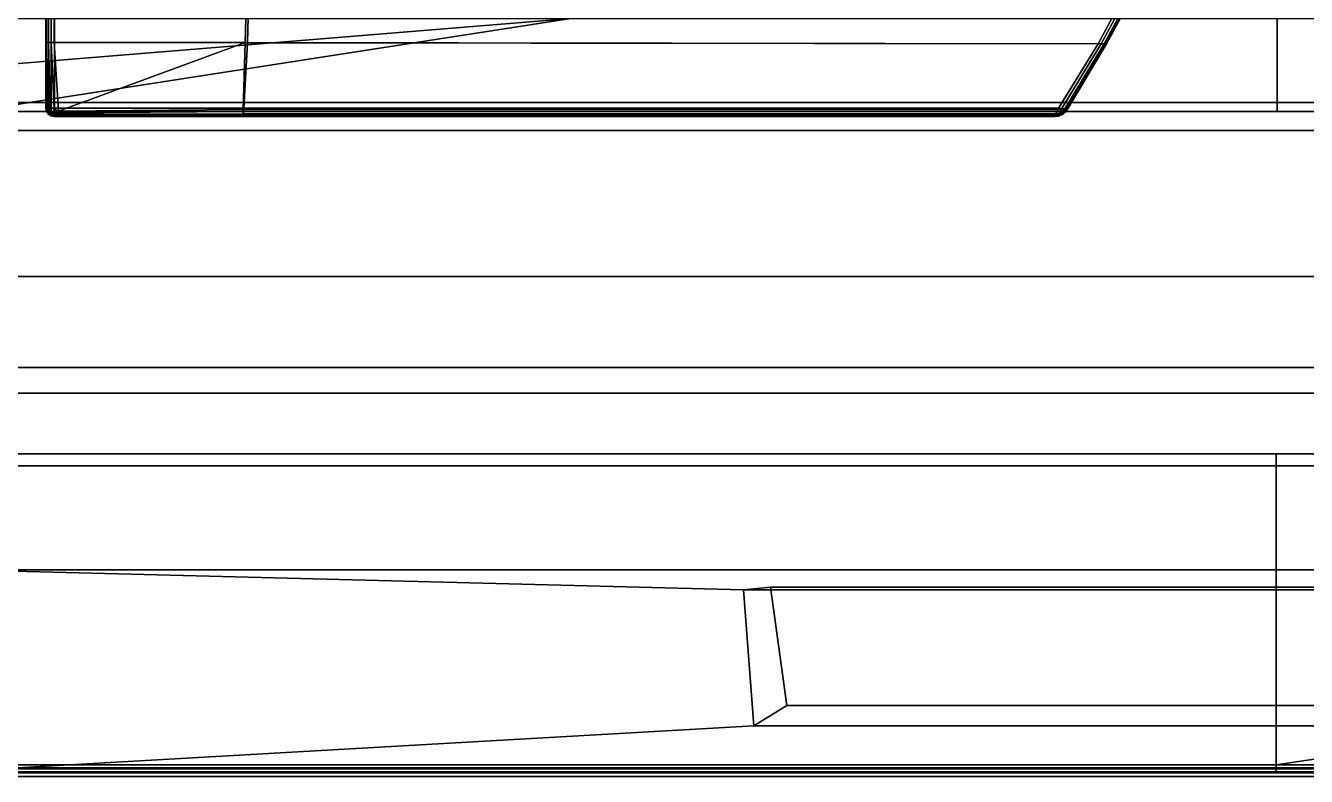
# Model space of a CAD drawing. Extents: x -11.8 to 11.8, y 0 to 23.8.
# Drawn here: x -7.4 to 0.18, y -0.01 to 4.43 of the extents above; entities that cross this region are included whole.
import ezdxf

# ---------------------------------------------------------------- set-up
doc = ezdxf.new("R2010")
doc.units = 0
doc.layers.add('SHP78CM5N_TRADECAD', color=251, linetype='CONTINUOUS')

msp = doc.modelspace()

# ---------------------------------------------------------------- linework, layer by layer
at = {"layer": 'SHP78CM5N_TRADECAD'}
for points in [[(10.8391, 3.9269, 6.3166), (10.8391, 5.5195, 6.3166), (-10.9122, 5.5195, 6.3166), (-10.9122, 3.9269, 6.3166)], [(-6.0853, 4.968, 33.29), (-6.103, 4.3339, 33.2901), (-1.0545, 4.3274, 33.2905), (-0.5753, 5.2205, 33.4743)], [(-6.077, 4.8617, 33.8095), (-0.5979, 5.1802, 33.914), (-1.0545, 4.3271, 33.735), (-6.0909, 4.3336, 33.7346)], [(-1.0545, 4.3274, 33.2905), (-1.0361, 4.3274, 33.294), (-0.5609, 5.2094, 33.4766), (-0.5753, 5.2205, 33.4743)], [(-1.0361, 4.3271, 33.7315), (-1.0545, 4.3271, 33.735), (-0.5979, 5.1802, 33.914), (-0.5741, 5.1844, 33.9106)], [(-1.0361, 4.3274, 33.294), (-1.0191, 4.3273, 33.3052), (-0.5473, 5.1987, 33.4868), (-0.5609, 5.2094, 33.4766)], [(-1.0191, 4.3271, 33.7204), (-1.0361, 4.3271, 33.7315), (-0.5741, 5.1844, 33.9106), (-0.5539, 5.1878, 33.8998)], [(-1.0191, 4.3273, 33.3052), (-1.008, 4.3273, 33.3221), (-0.5384, 5.1915, 33.5033), (-0.5473, 5.1987, 33.4868)], [(-1.008, 4.3271, 33.7035), (-1.0191, 4.3271, 33.7204), (-0.5539, 5.1878, 33.8998), (-0.5404, 5.19, 33.8835)], [(-1.008, 4.3273, 33.3221), (-1.0045, 4.3273, 33.3405), (-0.5357, 5.1891, 33.5214), (-0.5384, 5.1915, 33.5033)], [(-1.0045, 4.3271, 33.685), (-1.008, 4.3271, 33.7035), (-0.5404, 5.19, 33.8835), (-0.5357, 5.1905, 33.8642)], [(-1.0045, 4.3271, 33.685), (-0.5357, 5.1905, 33.8642), (-0.5357, 5.1891, 33.5214), (-1.0045, 4.3273, 33.3405)], [(-7.2353, 4.7936, 33.0106), (-7.2355, 4.3353, 32.9585), (-6.103, 4.3339, 33.2901), (-6.0853, 4.968, 33.29)], [(-6.077, 4.8617, 33.8095), (-6.0909, 4.3336, 33.7346), (-7.2335, 4.335, 33.7345), (-7.2335, 4.7942, 33.7874)], [(-7.2835, 4.7908, 33.737), (-7.2799, 4.7912, 33.7554), (-7.28, 4.3351, 33.7028), (-7.2835, 4.3351, 33.6843)], [(-7.2835, 4.7908, 33.737), (-7.2835, 4.3351, 33.6843), (-7.2834, 4.3354, 32.9947), (-7.2835, 4.7893, 33.0477)], [(-7.2799, 4.7897, 33.0316), (-7.2835, 4.7893, 33.0477), (-7.2834, 4.3354, 32.9947), (-7.2799, 4.3354, 32.9787)], [(-7.2799, 4.7912, 33.7554), (-7.2687, 4.792, 33.7725), (-7.2688, 4.3351, 33.7198), (-7.28, 4.3351, 33.7028)], [(-7.2685, 4.7907, 33.0172), (-7.2799, 4.7897, 33.0316), (-7.2799, 4.3354, 32.9787), (-7.2684, 4.3354, 32.9646)], [(-7.2687, 4.792, 33.7725), (-7.2517, 4.7931, 33.7838), (-7.2519, 4.3351, 33.731), (-7.2688, 4.3351, 33.7198)], [(-7.2517, 4.7922, 33.0098), (-7.2685, 4.7907, 33.0172), (-7.2684, 4.3354, 32.9646), (-7.2517, 4.3353, 32.9575)], [(-7.2517, 4.7931, 33.7838), (-7.2335, 4.7942, 33.7874), (-7.2335, 4.335, 33.7345), (-7.2519, 4.3351, 33.731)], [(-7.2353, 4.7936, 33.0106), (-7.2517, 4.7922, 33.0098), (-7.2517, 4.3353, 32.9575), (-7.2355, 4.3353, 32.9585)], [(-11.8433, 4.581, 0.0397), (-11.8433, 3.9787, 0.0397), (11.8221, 3.9787, 0.0397), (10.8391, 4.581, 0.0397)], [(-11.8433, 3.9787, 3.3044), (-11.8433, 4.5719, 3.3044), (11.7095, 4.5719, 3.3044), (11.8221, 3.9787, 3.3044)], [(-4.1762, 4.4771, 33.0011), (-7.7368, 4.1863, 33.0011), (-8.6062, 4.4771, 33.0011)], [(-7.7263, 3.9269, 33.0011), (-7.7368, 4.1863, 33.0011), (-4.1762, 4.4771, 33.0011)], [(0.0053, 3.9269, 33.0011), (-7.7263, 3.9269, 33.0011), (-4.1762, 4.4771, 33.0011), (0.0053, 4.4771, 33.0011)], [(0.0053, 4.4771, 33.0011), (4.491, 4.4772, 33.0011), (8.1202, 3.9269, 33.0011), (0.0053, 3.9269, 33.0011)], [(-7.2835, 4.3351, 33.6843), (-7.2835, 3.946, 33.6835), (-7.2834, 3.948, 32.9935), (-7.2834, 4.3354, 32.9947)], [(-7.2835, 4.3351, 33.6843), (-7.28, 4.3351, 33.7028), (-7.2797, 3.946, 33.7026), (-7.2835, 3.946, 33.6835)], [(-7.2799, 4.3354, 32.9787), (-7.2834, 4.3354, 32.9947), (-7.2834, 3.948, 32.9935), (-7.2765, 3.9529, 32.9786)], [(-7.28, 4.3351, 33.7028), (-7.2688, 4.3351, 33.7198), (-7.2688, 3.9459, 33.7189), (-7.2797, 3.946, 33.7026)], [(-7.2684, 4.3354, 32.9646), (-7.2799, 4.3354, 32.9787), (-7.2765, 3.9529, 32.9786), (-7.259, 3.9508, 32.9671)], [(-7.2688, 4.3351, 33.7198), (-7.2519, 4.3351, 33.731), (-7.2526, 3.9459, 33.7297), (-7.2688, 3.9459, 33.7189)], [(-7.2517, 4.3353, 32.9575), (-7.2684, 4.3354, 32.9646), (-7.259, 3.9508, 32.9671), (-7.2344, 3.9417, 32.9621)], [(-7.2519, 4.3351, 33.731), (-7.2335, 4.335, 33.7345), (-7.2335, 3.9459, 33.7335), (-7.2526, 3.9459, 33.7297)], [(-7.2355, 4.3353, 32.9585), (-7.2517, 4.3353, 32.9575), (-7.2344, 3.9417, 32.9621), (-7.2092, 3.928, 32.9652)], [(-7.2355, 4.3353, 32.9585), (-7.2092, 3.928, 32.9652), (-6.103, 4.3339, 33.2901)], [(-7.2335, 3.9459, 33.7335), (-7.2335, 4.335, 33.7345), (-6.0909, 4.3336, 33.7346), (-6.1119, 3.9458, 33.7335)], [(-7.2092, 3.928, 32.9652), (-6.1152, 3.9385, 32.9729), (-6.103, 4.3339, 33.2901)], [(-6.1152, 3.9385, 32.9729), (-1.2925, 3.9384, 32.973), (-1.0545, 4.3274, 33.2905), (-6.103, 4.3339, 33.2901)], [(-6.0909, 4.3336, 33.7346), (-1.0545, 4.3271, 33.735), (-1.2896, 3.9459, 33.7335), (-6.1119, 3.9458, 33.7335)], [(-1.2925, 3.9384, 32.973), (-1.272, 3.9376, 32.9771), (-1.0361, 4.3274, 33.294), (-1.0545, 4.3274, 33.2905)], [(-1.2691, 3.9436, 33.7298), (-1.2896, 3.9459, 33.7335), (-1.0545, 4.3271, 33.735), (-1.0361, 4.3271, 33.7315)], [(-1.272, 3.9376, 32.9771), (-1.2541, 3.938, 32.9903), (-1.0191, 4.3273, 33.3052), (-1.0361, 4.3274, 33.294)], [(-1.2517, 3.9416, 33.7189), (-1.2691, 3.9436, 33.7298), (-1.0361, 4.3271, 33.7315), (-1.0191, 4.3271, 33.7204)], [(-1.2541, 3.938, 32.9903), (-1.2414, 3.9395, 33.0108), (-1.008, 4.3273, 33.3221), (-1.0191, 4.3273, 33.3052)], [(-1.2401, 3.9403, 33.7027), (-1.2517, 3.9416, 33.7189), (-1.0191, 4.3271, 33.7204), (-1.008, 4.3271, 33.7035)], [(-1.2414, 3.9395, 33.0108), (-1.236, 3.9418, 33.0354), (-1.0045, 4.3273, 33.3405), (-1.008, 4.3273, 33.3221)], [(-1.2359, 3.9399, 33.6835), (-1.2401, 3.9403, 33.7027), (-1.008, 4.3271, 33.7035), (-1.0045, 4.3271, 33.685)], [(-1.2359, 3.9399, 33.6835), (-1.0045, 4.3271, 33.685), (-1.0045, 4.3273, 33.3405), (-1.236, 3.9418, 33.0354)], [(-11.8433, 3.9787, 0.0397), (-11.8433, 3.9787, 3.3044), (11.8221, 3.9787, 3.3044), (11.8221, 3.9787, 0.0397)], [(-7.2835, 3.946, 33.6835), (-7.2797, 3.9269, 33.6835), (-7.2796, 3.9289, 32.9935), (-7.2834, 3.948, 32.9935)], [(-7.2797, 3.9269, 33.6835), (-7.2835, 3.946, 33.6835), (-7.2797, 3.946, 33.7026), (-7.276, 3.9272, 33.7022)], [(-7.2765, 3.9529, 32.9786), (-7.2834, 3.948, 32.9935), (-7.2796, 3.9289, 32.9935), (-7.2731, 3.9291, 32.9785)], [(-7.276, 3.9272, 33.7022), (-7.2797, 3.946, 33.7026), (-7.2688, 3.9459, 33.7189), (-7.2674, 3.9289, 33.7174)], [(-7.2586, 3.926, 32.9677), (-7.259, 3.9508, 32.9671), (-7.2765, 3.9529, 32.9786), (-7.2731, 3.9291, 32.9785)], [(-7.2674, 3.9289, 33.7174), (-7.2688, 3.9459, 33.7189), (-7.2526, 3.9459, 33.7297), (-7.2522, 3.9272, 33.726)], [(-7.2396, 3.9226, 32.9627), (-7.2344, 3.9417, 32.9621), (-7.259, 3.9508, 32.9671), (-7.2586, 3.926, 32.9677)], [(-7.2526, 3.9459, 33.7297), (-7.2335, 3.9459, 33.7335), (-7.2335, 3.9267, 33.7297), (-7.2522, 3.9272, 33.726)], [(-7.2335, 3.9267, 33.7297), (-7.2335, 3.9459, 33.7335), (-6.1119, 3.9458, 33.7335), (-6.1128, 3.9274, 33.73)], [(-1.2896, 3.9459, 33.7335), (-1.2973, 3.9267, 33.7297), (-6.1128, 3.9274, 33.73), (-6.1119, 3.9458, 33.7335)], [(-1.2973, 3.9267, 33.7297), (-1.2896, 3.9459, 33.7335), (-1.2691, 3.9436, 33.7298), (-1.2777, 3.9259, 33.726)], [(-1.2777, 3.9259, 33.726), (-1.2691, 3.9436, 33.7298), (-1.2517, 3.9416, 33.7189), (-1.2611, 3.9263, 33.7175)], [(-11.2122, 3.9269, 33.2898), (0.0053, 3.9269, 33.0011), (0.0053, 3.9269, 33.2898)], [(-11.2122, 3.9269, 33.2898), (0.0053, 3.9269, 33.2898), (-11.2122, 3.9269, 33.2898)], [(0.0053, 3.9269, 33.2898), (0.0053, 3.9269, 33.8398), (-9.8665, 3.9269, 33.8398), (-11.2122, 3.9269, 33.2898)], [(11.1391, 3.8131, 6.3166), (10.8391, 3.9269, 6.3166), (-10.9122, 3.9269, 6.3166), (-11.2122, 3.8131, 6.3166)], [(9.5599, 3.9269, 33.8398), (9.5599, 3.8131, 33.8398), (-9.8665, 3.8131, 33.8398), (-9.8665, 3.9269, 33.8398)], [(-7.2797, 3.9269, 33.6835), (-7.2688, 3.9107, 33.6834), (-7.2688, 3.9127, 32.9934), (-7.2796, 3.9289, 32.9935)], [(-7.2674, 3.912, 33.7004), (-7.2688, 3.9107, 33.6834), (-7.2797, 3.9269, 33.6835), (-7.276, 3.9272, 33.7022)], [(-7.2731, 3.9291, 32.9785), (-7.2796, 3.9289, 32.9935), (-7.2688, 3.9127, 32.9934), (-7.2657, 3.9128, 32.9789)], [(-7.2634, 3.916, 33.7134), (-7.2674, 3.912, 33.7004), (-7.276, 3.9272, 33.7022), (-7.2674, 3.9289, 33.7174)], [(-7.2573, 3.9132, 32.9696), (-7.2586, 3.926, 32.9677), (-7.2731, 3.9291, 32.9785), (-7.2657, 3.9128, 32.9789)], [(-7.2657, 3.9128, 32.9789), (-7.2688, 3.9127, 32.9934), (-7.2526, 3.9018, 32.9934), (-7.2508, 3.9044, 32.9785)], [(-7.2688, 3.9107, 33.6834), (-7.2526, 3.8998, 33.6834), (-7.2526, 3.9018, 32.9934), (-7.2688, 3.9127, 32.9934)], [(-7.2522, 3.9035, 33.7021), (-7.2526, 3.8998, 33.6834), (-7.2688, 3.9107, 33.6834), (-7.2674, 3.912, 33.7004)], [(-7.2634, 3.916, 33.7134), (-7.2674, 3.9289, 33.7174), (-7.2522, 3.9272, 33.726), (-7.2505, 3.9119, 33.7174)], [(-7.2634, 3.916, 33.7134), (-7.2505, 3.9119, 33.7174), (-7.2522, 3.9035, 33.7021), (-7.2674, 3.912, 33.7004)], [(-7.2573, 3.9132, 32.9696), (-7.2657, 3.9128, 32.9789), (-7.2508, 3.9044, 32.9785), (-7.2444, 3.9093, 32.9679)], [(-7.2573, 3.9132, 32.9696), (-7.2444, 3.9093, 32.9679), (-7.2396, 3.9226, 32.9627), (-7.2586, 3.926, 32.9677)], [(-7.2526, 3.9018, 32.9934), (-7.2334, 3.898, 32.9934), (-7.2313, 3.9007, 32.9786), (-7.2508, 3.9044, 32.9785)], [(-7.2335, 3.8998, 33.7025), (-7.2335, 3.896, 33.6834), (-7.2526, 3.8998, 33.6834), (-7.2522, 3.9035, 33.7021)], [(-7.2526, 3.8998, 33.6834), (-7.2335, 3.896, 33.6834), (-7.2334, 3.898, 32.9934), (-7.2526, 3.9018, 32.9934)], [(-7.2522, 3.9272, 33.726), (-7.2335, 3.9267, 33.7297), (-7.2335, 3.9106, 33.7188), (-7.2505, 3.9119, 33.7174)], [(-7.2505, 3.9119, 33.7174), (-7.2335, 3.9106, 33.7188), (-7.2335, 3.8998, 33.7025), (-7.2522, 3.9035, 33.7021)], [(-7.2508, 3.9044, 32.9785), (-7.2313, 3.9007, 32.9786), (-7.2254, 3.908, 32.9673), (-7.2444, 3.9093, 32.9679)], [(-7.2444, 3.9093, 32.9679), (-7.2254, 3.908, 32.9673), (-7.2173, 3.918, 32.9624), (-7.2396, 3.9226, 32.9627)], [(-7.2173, 3.918, 32.9624), (-7.2092, 3.928, 32.9652), (-7.2344, 3.9417, 32.9621), (-7.2396, 3.9226, 32.9627)], [(-7.2335, 3.9106, 33.7188), (-7.2335, 3.9267, 33.7297), (-6.1128, 3.9274, 33.73), (-6.1137, 3.9105, 33.7188)], [(-7.2335, 3.8998, 33.7025), (-7.2335, 3.9106, 33.7188), (-6.1137, 3.9105, 33.7188), (-6.1143, 3.8995, 33.7018)], [(-7.2335, 3.896, 33.6834), (-7.2335, 3.8998, 33.7025), (-6.1143, 3.8995, 33.7018), (-6.1145, 3.896, 33.6834)], [(-7.2335, 3.896, 33.6834), (-6.1145, 3.896, 33.6834), (-6.1162, 3.898, 32.9934), (-7.2334, 3.898, 32.9934)], [(-7.2313, 3.9007, 32.9786), (-7.2334, 3.898, 32.9934), (-6.1162, 3.898, 32.9934), (-6.1161, 3.9012, 32.9811)], [(-7.2254, 3.908, 32.9673), (-7.2313, 3.9007, 32.9786), (-6.1161, 3.9012, 32.9811), (-6.1159, 3.912, 32.9707)], [(-7.2173, 3.918, 32.9624), (-7.2254, 3.908, 32.9673), (-6.1159, 3.912, 32.9707), (-6.1155, 3.9267, 32.9682)], [(-7.2092, 3.928, 32.9652), (-7.2173, 3.918, 32.9624), (-6.1155, 3.9267, 32.9682), (-6.1152, 3.9385, 32.9729)], [(-1.3098, 3.898, 32.9934), (-1.3082, 3.9018, 32.9799), (-6.1161, 3.9012, 32.9811), (-6.1162, 3.898, 32.9934)], [(-6.1145, 3.896, 33.6834), (-1.3098, 3.896, 33.6834), (-1.3098, 3.898, 32.9934), (-6.1162, 3.898, 32.9934)], [(-1.3082, 3.9018, 32.9799), (-1.3039, 3.9118, 32.9705), (-6.1159, 3.912, 32.9707), (-6.1161, 3.9012, 32.9811)], [(-1.3039, 3.9118, 32.9705), (-1.2981, 3.9253, 32.9679), (-6.1155, 3.9267, 32.9682), (-6.1159, 3.912, 32.9707)], [(-1.2981, 3.9253, 32.9679), (-1.2925, 3.9384, 32.973), (-6.1152, 3.9385, 32.9729), (-6.1155, 3.9267, 32.9682)], [(-1.3083, 3.8998, 33.7025), (-1.3098, 3.896, 33.6834), (-6.1145, 3.896, 33.6834), (-6.1143, 3.8995, 33.7018)], [(-1.3039, 3.9106, 33.7188), (-1.3083, 3.8998, 33.7025), (-6.1143, 3.8995, 33.7018), (-6.1137, 3.9105, 33.7188)], [(-1.2973, 3.9267, 33.7297), (-1.3039, 3.9106, 33.7188), (-6.1137, 3.9105, 33.7188), (-6.1128, 3.9274, 33.73)], [(-1.3082, 3.9018, 32.9799), (-1.3098, 3.898, 32.9934), (-1.2878, 3.9011, 32.9964), (-1.2864, 3.9047, 32.9828)], [(-1.2876, 3.899, 33.6834), (-1.3098, 3.896, 33.6834), (-1.3083, 3.8998, 33.7025), (-1.2869, 3.9027, 33.7019)], [(-1.3098, 3.896, 33.6834), (-1.2876, 3.899, 33.6834), (-1.2878, 3.9011, 32.9964), (-1.3098, 3.898, 32.9934)], [(-1.2869, 3.9027, 33.7019), (-1.3083, 3.8998, 33.7025), (-1.3039, 3.9106, 33.7188), (-1.2859, 3.9115, 33.7174)], [(-1.2846, 3.9127, 32.9726), (-1.3039, 3.9118, 32.9705), (-1.3082, 3.9018, 32.9799), (-1.2864, 3.9047, 32.9828)], [(-1.2859, 3.9115, 33.7174), (-1.3039, 3.9106, 33.7188), (-1.2973, 3.9267, 33.7297), (-1.2777, 3.9259, 33.726)], [(-1.2779, 3.9249, 32.972), (-1.2981, 3.9253, 32.9679), (-1.3039, 3.9118, 32.9705), (-1.2846, 3.9127, 32.9726)], [(-1.272, 3.9376, 32.9771), (-1.2925, 3.9384, 32.973), (-1.2981, 3.9253, 32.9679), (-1.2779, 3.9249, 32.972)], [(-1.2864, 3.9047, 32.9828), (-1.2878, 3.9011, 32.9964), (-1.267, 3.91, 33.0049), (-1.268, 3.9114, 32.9905)], [(-1.2876, 3.899, 33.6834), (-1.2669, 3.9078, 33.6834), (-1.267, 3.91, 33.0049), (-1.2878, 3.9011, 32.9964)], [(-1.2679, 3.9095, 33.6998), (-1.2669, 3.9078, 33.6834), (-1.2876, 3.899, 33.6834), (-1.2869, 3.9027, 33.7019)], [(-1.2709, 3.9145, 33.7134), (-1.2679, 3.9095, 33.6998), (-1.2869, 3.9027, 33.7019), (-1.2859, 3.9115, 33.7174)], [(-1.2712, 3.9154, 32.9788), (-1.2846, 3.9127, 32.9726), (-1.2864, 3.9047, 32.9828), (-1.268, 3.9114, 32.9905)], [(-1.2709, 3.9145, 33.7134), (-1.2859, 3.9115, 33.7174), (-1.2777, 3.9259, 33.726), (-1.2611, 3.9263, 33.7175)], [(-1.2712, 3.9154, 32.9788), (-1.2619, 3.9259, 32.9827), (-1.2779, 3.9249, 32.972), (-1.2846, 3.9127, 32.9726)], [(-1.2619, 3.9259, 32.9827), (-1.2541, 3.938, 32.9903), (-1.272, 3.9376, 32.9771), (-1.2779, 3.9249, 32.972)], [(-1.2712, 3.9154, 32.9788), (-1.268, 3.9114, 32.9905), (-1.2532, 3.9241, 32.9988), (-1.2619, 3.9259, 32.9827)], [(-1.2709, 3.9145, 33.7134), (-1.2611, 3.9263, 33.7175), (-1.2528, 3.923, 33.7019), (-1.2679, 3.9095, 33.6998)], [(-1.268, 3.9114, 32.9905), (-1.267, 3.91, 33.0049), (-1.2491, 3.924, 33.0183), (-1.2532, 3.9241, 32.9988)], [(-1.2528, 3.923, 33.7019), (-1.2492, 3.9218, 33.6835), (-1.2669, 3.9078, 33.6834), (-1.2679, 3.9095, 33.6998)], [(-1.2669, 3.9078, 33.6834), (-1.2492, 3.9218, 33.6835), (-1.2491, 3.924, 33.0183), (-1.267, 3.91, 33.0049)], [(-1.2532, 3.9241, 32.9988), (-1.2414, 3.9395, 33.0108), (-1.2541, 3.938, 32.9903), (-1.2619, 3.9259, 32.9827)], [(-1.2611, 3.9263, 33.7175), (-1.2517, 3.9416, 33.7189), (-1.2401, 3.9403, 33.7027), (-1.2528, 3.923, 33.7019)], [(-1.2491, 3.924, 33.0183), (-1.236, 3.9418, 33.0354), (-1.2414, 3.9395, 33.0108), (-1.2532, 3.9241, 32.9988)], [(-1.2401, 3.9403, 33.7027), (-1.2359, 3.9399, 33.6835), (-1.2492, 3.9218, 33.6835), (-1.2528, 3.923, 33.7019)], [(-1.2492, 3.9218, 33.6835), (-1.2359, 3.9399, 33.6835), (-1.236, 3.9418, 33.0354), (-1.2491, 3.924, 33.0183)], [(0.0053, 3.9269, 33.2898), (0.0053, 3.9269, 33.0011), (8.1202, 3.9269, 33.0011), (8.6158, 3.9269, 33.2898)], [(8.6158, 3.9269, 33.2898), (9.5599, 3.9269, 33.8398), (0.0053, 3.9269, 33.8398), (0.0053, 3.9269, 33.2898)], [(11.1391, 3.8131, 33.2898), (11.1391, 2.9497, 33.2898), (-11.2122, 2.9497, 33.2898), (-11.2122, 3.8131, 33.2898)], [(9.5599, 3.8131, 33.8398), (11.1391, 3.8131, 33.2898), (-11.2122, 3.8131, 33.2898), (-9.8665, 3.8131, 33.8398)], [(11.1391, 1.8276, 6.3166), (11.1391, 3.8131, 6.3166), (-11.2122, 3.8131, 6.3166), (-11.2122, 1.8276, 6.3166)], [(-11.2122, 2.4101, 33.2898), (-11.2122, 2.9497, 33.2898), (11.1391, 2.9497, 33.2898), (11.1391, 2.4101, 33.2898)], [(-10.0771, 2.4101, 33.8553), (-11.2122, 2.4101, 33.2898), (11.1391, 2.4101, 33.2898), (9.8163, 2.4101, 33.8553)], [(-10.0771, 2.2584, 33.8553), (-10.0771, 2.4101, 33.8553), (9.8163, 2.4101, 33.8553), (9.8163, 2.2584, 33.8553)], [(-11.2122, 1.8276, 33.2898), (-11.2122, 2.2584, 33.2898), (11.1391, 2.2584, 33.2898), (11.1391, 1.8276, 33.2898)], [(9.8163, 2.2584, 33.8553), (11.1391, 2.2584, 33.2898), (-11.2122, 2.2584, 33.2898), (-10.0771, 2.2584, 33.8553)], [(7.9531, 0.016, 33.8363), (-7.9862, 0.016, 33.8363), (-11.7198, 1.8989, 33.8363), (11.7198, 1.8989, 33.8363)], [(10.9132, 1.8989, 32.9979), (11.7198, 1.8989, 33.8363), (-11.7198, 1.8989, 33.8363), (-10.9132, 1.8989, 32.9979)], [(0, 0.0095, 3.7361), (0, 1.8989, 3.7361), (-11.7198, 1.8989, 3.7361), (-11.7198, 0.0095, 3.7361)], [(-10.9132, 1.8989, 6.3648), (-11.7198, 1.8989, 3.7361), (0, 1.8989, 3.7361), (0, 1.8989, 6.3648)], [(0, 0.0095, 3.7361), (11.7198, 0.0095, 3.7361), (11.7198, 1.8989, 3.7361), (0, 1.8989, 3.7361)], [(10.9132, 1.8989, 6.3648), (0, 1.8989, 6.3648), (0, 1.8989, 3.7361), (11.7198, 1.8989, 3.7361)], [(-11.2122, 1.8276, 33.2898), (11.1391, 1.8276, 33.2898), (11.1391, 1.8276, 6.3166), (-11.2122, 1.8276, 6.3166)], [(-7.7849, 1.2125, 31.0774), (7.7518, 1.2125, 31.0774), (0, 0.0557, 29.2565), (-7.8762, 0.0557, 29.2565)], [(-3.1532, 1.0932, 31.0899), (-7.7849, 1.2125, 31.0774), (-7.8722, 0.0148, 31.1649), (-3.0917, 0.2876, 31.1515)], [(3.1904, 1.0932, 31.0899), (7.7518, 1.2125, 31.0774), (-7.7849, 1.2125, 31.0774), (-3.1532, 1.0932, 31.0899)], [(7.7518, 1.2125, 31.0774), (7.8431, 0.0557, 29.2565), (0, 0.0557, 29.2565)], [(3.0305, 1.109, 31.8156), (3.1904, 1.0932, 31.0899), (-3.1532, 1.0932, 31.0899), (-2.9933, 1.109, 31.8156)], [(-2.9933, 1.109, 31.8156), (-3.1532, 1.0932, 31.0899), (-3.0917, 0.2876, 31.1515), (-2.8975, 0.4074, 31.6331)], [(2.9347, 0.4074, 31.6331), (3.0305, 1.109, 31.8156), (-2.9933, 1.109, 31.8156), (-2.8975, 0.4074, 31.6331)], [(-2.8975, 0.4074, 31.6331), (-3.0917, 0.2876, 31.1515), (3.1289, 0.2876, 31.1515), (2.9347, 0.4074, 31.6331)], [(3.1289, 0.2876, 31.1515), (-3.0917, 0.2876, 31.1515), (-7.8722, 0.0148, 31.1649), (7.8392, 0.0148, 31.1649)], [(0, 0.0108, 10.5942), (-11.7198, 0.0108, 10.5942), (-7.9862, 0.0145, 29.0967), (0, 0.0145, 29.0967)], [(0, 0.0107, 9.8614), (-11.7198, 0.0107, 9.8614), (-11.7198, 0.0108, 10.5942), (0, 0.0108, 10.5942)], [(0, 0.0104, 8.3984), (-11.7198, 0.0104, 8.3984), (-11.7198, 0.0107, 9.8614), (0, 0.0107, 9.8614)], [(-11.7198, 0.0095, 3.7361), (-11.7198, 0.0104, 8.3984), (0, 0.0104, 8.3984), (0, 0.0095, 3.7361)], [(-7.9862, 0.0159, 33.7326), (-7.9862, 0.0382, 33.763), (7.9531, 0.0382, 33.763), (7.9531, 0.0159, 33.7326)], [(7.9531, 0.0159, 33.7852), (7.9531, 0.0382, 33.763), (-7.9862, 0.0382, 33.763), (-7.9862, 0.0159, 33.7852)], [(0, 0.0145, 29.0967), (-7.9862, 0.0145, 29.0967), (-7.9862, 0.0339, 29.1216), (0, 0.0339, 29.1216)], [(-7.9862, 0.0339, 29.1216), (-7.9862, 0.0145, 29.1465), (0, 0.0145, 29.1465), (0, 0.0339, 29.1216)], [(-7.9862, 0.0159, 33.7852), (-7.9862, 0.016, 33.8363), (7.9531, 0.016, 33.8363), (7.9531, 0.0159, 33.7852)], [(-7.9862, 0.0151, 32.9321), (-7.9862, 0.0159, 33.7326), (7.9531, 0.0159, 33.7326), (7.9531, 0.0151, 32.9321)], [(-7.9862, 0.0151, 32.9321), (7.9531, 0.0151, 32.9321), (7.9531, 0.015, 31.724), (-7.9862, 0.015, 31.724)], [(-7.9589, -0.0115, 31.7186), (-7.9862, 0.015, 31.724), (7.9531, 0.015, 31.724), (7.9258, -0.0115, 31.7186)], [(0, 0.0145, 29.2565), (0, 0.0145, 29.1465), (-7.9862, 0.0145, 29.1465), (-7.8762, 0.0145, 29.2565)], [(7.8392, 0.0148, 31.1649), (-7.8722, 0.0148, 31.1649), (-7.9589, -0.0118, 31.1649), (7.9258, -0.0118, 31.1649)], [(0, 0.0557, 29.2565), (0, 0.0145, 29.2565), (-7.8762, 0.0145, 29.2565), (-7.8762, 0.0557, 29.2565)], [(7.8431, 0.0557, 29.2565), (7.8431, 0.0145, 29.2565), (0, 0.0145, 29.2565), (0, 0.0557, 29.2565)], [(0, 0.0557, 29.1465), (0, 0.0557, 29.2565), (0, 0.0145, 29.2565), (0, 0.0145, 29.1465)], [(0, 0.0339, 29.1216), (0, 0.0145, 29.1465), (7.9531, 0.0145, 29.1465), (7.9531, 0.0339, 29.1216)], [(0, 0.0145, 29.0967), (0, 0.0339, 29.1216), (7.9531, 0.0339, 29.1216), (7.9531, 0.0145, 29.0967)], [(7.9531, 0.0145, 29.0967), (11.7198, 0.0108, 10.5942), (0, 0.0108, 10.5942), (0, 0.0145, 29.0967)], [(0, 0.0145, 29.2565), (7.8431, 0.0145, 29.2565), (7.9531, 0.0145, 29.1465), (0, 0.0145, 29.1465)], [(0, 0.0107, 9.8614), (0, 0.0108, 10.5942), (11.7198, 0.0108, 10.5942), (11.7198, 0.0107, 9.8614)], [(0, 0.0104, 8.3984), (0, 0.0107, 9.8614), (11.7198, 0.0107, 9.8614), (11.7198, 0.0104, 8.3984)], [(11.7198, 0.0095, 3.7361), (0, 0.0095, 3.7361), (0, 0.0104, 8.3984), (11.7198, 0.0104, 8.3984)], [(-7.9589, -0.0115, 31.7186), (7.9258, -0.0115, 31.7186), (7.9258, -0.0118, 31.1649), (-7.9589, -0.0118, 31.1649)]]:
    msp.add_3dface(points, dxfattribs=at)

doc.saveas('drawing.dxf')
